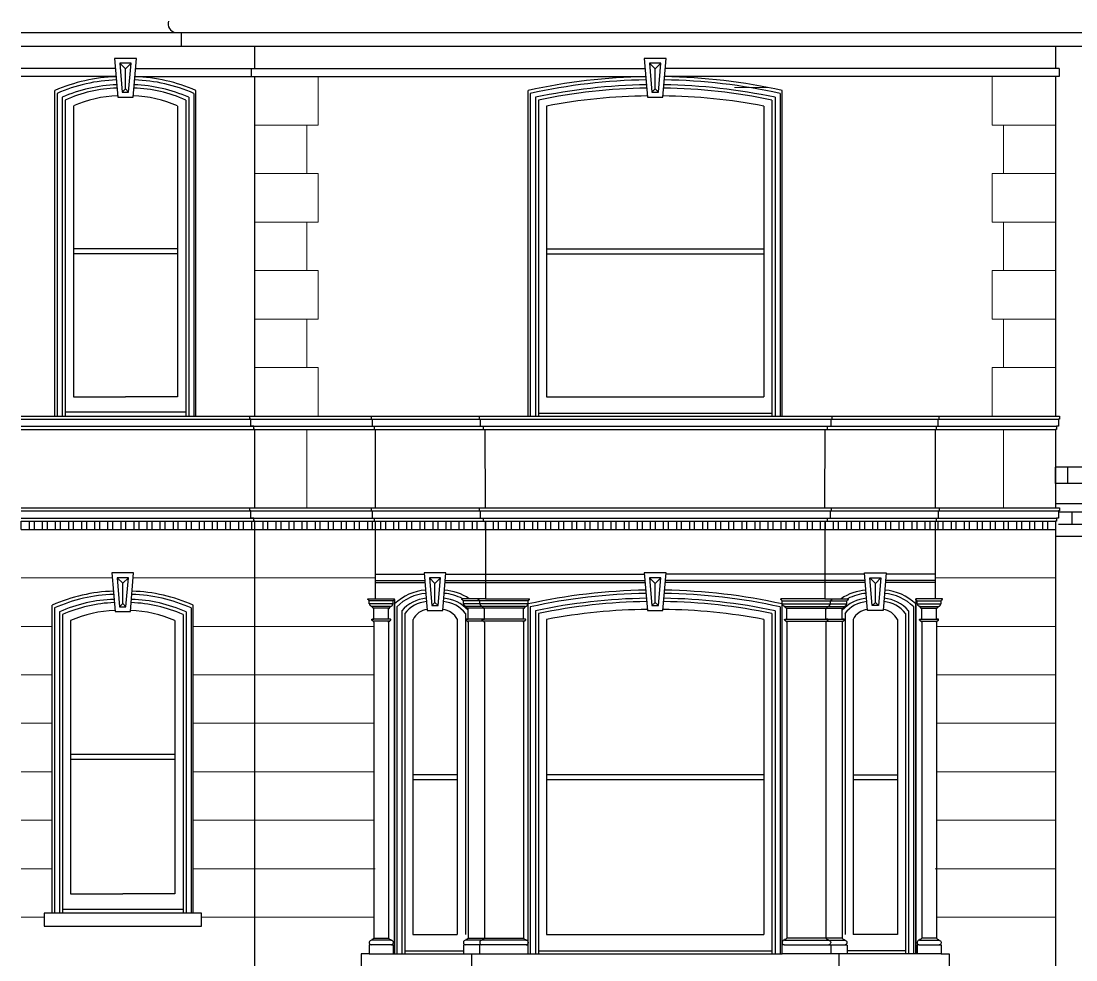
# Model space of a CAD drawing. Header units: millimetres. Extents: x -5841 to 140562, y 1006 to 102310.
# Drawn here: x 30892 to 37343, y 23223 to 28960 of the extents above; entities that cross this region are included whole.
import ezdxf

# ---------------------------------------------------------------- set-up
doc = ezdxf.new("R2010")
doc.units = ezdxf.units.MM
doc.header["$LTSCALE"] = 10
for name, color, linetype in [('CONCEPT HOUSE', 7, 'Continuous'), ('Edges', 7, 'Continuous'), ('PDF17_0', 7, 'Continuous')]:
    doc.layers.add(name, color=color, linetype=linetype)

msp = doc.modelspace()

# ---------------------------------------------------------------- linework, layer by layer
at = {"layer": 'CONCEPT HOUSE', "color": 140, "ltscale": 10}
for p, q in [((30892, 28890.2), (37696.8, 28890.2)), ((37660.9, 28804.4), (30892, 28804.4)), ((31468.8, 28670.8), (30892, 28670.8)), ((31496.2, 28702.7), (31530.3, 28668.7)), ((31564.4, 28702.7), (31530.3, 28668.7)), ((31530.3, 28545.5), (31530.3, 28668.7)), ((31591.8, 28670.8), (34708.4, 28670.8)), ((32298.8, 28670.8), (32298.8, 28620.8)), ((34735.8, 28702.7), (34769.9, 28668.7)), ((34804, 28702.7), (34769.9, 28668.7)), ((34769.9, 28545.5), (34769.9, 28668.7)), ((37241, 28670.8), (34831.5, 28670.8)), ((37241, 28670.8), (37241, 28620.8)), ((31472.9, 28620.8), (30892, 28620.8)), ((31587.7, 28620.8), (34712.5, 28620.8)), ((37241, 28620.8), (34827.3, 28620.8)), ((31099.3, 26546.4), (31099.3, 28536.1)), ((31111.8, 28518.5), (31111.8, 26546.4)), ((31510.8, 28525.9), (31530.3, 28545.5)), ((31549.8, 28525.9), (31530.3, 28545.5)), ((31948.8, 28518.5), (31948.8, 26546.4)), ((31961.3, 26546.4), (31961.3, 28536.1)), ((33993.4, 26546.4), (33993.4, 28536.1)), ((34005.9, 28518.5), (34005.9, 26546.4)), ((34750.4, 28525.9), (34769.9, 28545.5)), ((34789.5, 28525.9), (34769.9, 28545.5)), ((35534, 28518.5), (35534, 26546.4)), ((35546.4, 26546.4), (35546.4, 28536.1)), ((31143, 28494.4), (31143, 26546.4)), ((31161.7, 28477.9), (31161.7, 26546.4)), ((31898.9, 28477.9), (31898.9, 26546.4)), ((31917.6, 28494.4), (31917.6, 26546.4)), ((34037, 28494.4), (34037, 26546.4)), ((34055.7, 28477.9), (34055.7, 26546.4)), ((35484.1, 28477.9), (35484.1, 26546.4)), ((35502.8, 28494.4), (35502.8, 26546.4)), ((31211.6, 28441.4), (31211.6, 26664.9)), ((31849, 28441.4), (31849, 26664.9)), ((34105.6, 28441.4), (34105.6, 26664.9)), ((35434.2, 28441.4), (35434.2, 26664.9)), ((31849, 27568.2), (31211.6, 27568.2)), ((34105.6, 27568.2), (35434.2, 27568.2)), ((31849, 27538.2), (31211.6, 27538.2)), ((34105.6, 27538.2), (35434.2, 27538.2)), ((31211.6, 26664.9), (31530.3, 26664.9)), ((31849, 26664.9), (31530.3, 26664.9)), ((34105.6, 26664.9), (35434.2, 26664.9)), ((30892, 26546.4), (37218, 26546.4)), ((30892, 26527.7), (37236.7, 26527.7)), ((31898.9, 26569.3), (31161.7, 26569.3)), ((33032.8, 26546.4), (33032.8, 26527.7)), ((33039.1, 26527.7), (33039.1, 26484)), ((33694, 26546.4), (33694, 26527.7)), ((33700.2, 26527.7), (33700.2, 26484)), ((34055.7, 26565.1), (35484.1, 26565.1)), ((35845.8, 26484), (35845.8, 26527.7)), ((35852.1, 26527.7), (35852.1, 26546.4)), ((36497.9, 26527.7), (36497.9, 26484)), ((36504.2, 26546.4), (36504.2, 26527.7)), ((30892, 26484), (37224.3, 26484)), ((30892, 26465.3), (37218, 26465.3)), ((33051.6, 26484), (33051.6, 26465.3)), ((33718.6, 26484), (33718.6, 26465.3)), ((33731.4, 25985.1), (33731.1, 26465.3)), ((35808.4, 25985.1), (35808.7, 26465.3)), ((35821.2, 26484), (35821.2, 26465.3)), ((36488.3, 26484), (36488.3, 26465.3)), ((39720, 26234.6), (37218, 26234.6)), ((39478.6, 26134.6), (37218, 26134.6)), ((39176.8, 26009.6), (37218, 26009.6)), ((30892, 25985.1), (37218, 25985.1)), ((30892, 25966.4), (37236.7, 25966.4)), ((39056.1, 25959.6), (37236.7, 25959.6)), ((30892, 25922.7), (37224.3, 25922.7)), ((30892, 25904), (37218, 25904)), ((38875, 25884.6), (37236.7, 25884.6)), ((30892, 25854), (37218, 25854)), ((38694, 25809.6), (37218, 25809.6)), ((31479.8, 25558.2), (31513.8, 25524.2)), ((31547.9, 25558.2), (31513.8, 25524.2)), ((33057.8, 25579.2), (33357.3, 25579.2)), ((33389.2, 25557.7), (33423.2, 25523.6)), ((33457.3, 25557.7), (33423.2, 25523.6)), ((33489.1, 25579.2), (34704, 25579.2)), ((34735.8, 25557.7), (34769.9, 25523.6)), ((34804, 25557.7), (34769.9, 25523.6)), ((36050.7, 25579.2), (34835.8, 25579.2)), ((36082.5, 25557.7), (36116.6, 25523.6)), ((36150.7, 25557.7), (36116.6, 25523.6)), ((36482, 25579.2), (36182.5, 25579.2)), ((31513.8, 25400.9), (31513.8, 25524.2)), ((33057.8, 25541.8), (33360.5, 25541.8)), ((33057.8, 25529.3), (33361.5, 25529.3)), ((33423.2, 25407.4), (33423.2, 25523.6)), ((33484.9, 25529.3), (34708.2, 25529.3)), ((33486, 25541.8), (34707.2, 25541.8)), ((34769.9, 25407.4), (34769.9, 25523.6)), ((36054.9, 25529.3), (34831.6, 25529.3)), ((36053.9, 25541.8), (34832.7, 25541.8)), ((36116.6, 25407.4), (36116.6, 25523.6)), ((36482, 25529.3), (36178.3, 25529.3)), ((36482, 25541.8), (36179.3, 25541.8)), ((33012.7, 25429.9), (33176.5, 25429.9)), ((33167.6, 25417.9), (33020.3, 25417.9)), ((33176.5, 25425.3), (33176.5, 23259.4)), ((33992.9, 25417.9), (33595.9, 25417.9)), ((33731.4, 25429.9), (34001.8, 25429.9)), ((35808.4, 25429.9), (35538, 25429.9)), ((35546.9, 25417.9), (35943.9, 25417.9)), ((36527.1, 25429.9), (36363.3, 25429.9)), ((36363.3, 25425.3), (36363.3, 23259.4)), ((36372.2, 25417.9), (36519.6, 25417.9)), ((31082.8, 23508.9), (31082.8, 25391.6)), ((31095.3, 25374), (31095.3, 23508.9)), ((31494.3, 25381.4), (31513.8, 25400.9)), ((31533.4, 25381.4), (31513.8, 25400.9)), ((31932.3, 25374), (31932.3, 23508.9)), ((31944.8, 23508.9), (31944.8, 25391.6)), ((33165, 25398.8), (33021.6, 25398.8)), ((33149.5, 25382.4), (33039.7, 25382.4)), ((33144.2, 25371.6), (33045.1, 25371.6)), ((33176.5, 23259.4), (33176.5, 25398)), ((33189, 25380.4), (33189, 23259.4)), ((33220.2, 25356.3), (33220.2, 23259.4)), ((33403.7, 25387.9), (33423.2, 25407.4)), ((33442.8, 25387.9), (33423.2, 25407.4)), ((33990.2, 25398.8), (33597.2, 25398.8)), ((33974.8, 25382.4), (33615.3, 25382.4)), ((33969.4, 25371.6), (33620.7, 25371.6)), ((33993.4, 23259.4), (33993.4, 25398)), ((34005.9, 25380.4), (34005.9, 23259.4)), ((34037, 25356.3), (34037, 23259.4)), ((34750.4, 25387.9), (34769.9, 25407.4)), ((34789.5, 25387.9), (34769.9, 25407.4)), ((35502.8, 25356.3), (35502.8, 23259.4)), ((35534, 25380.4), (35534, 23259.4)), ((35546.4, 23259.4), (35546.4, 25398)), ((35549.6, 25398.8), (35942.6, 25398.8)), ((35565, 25382.4), (35924.5, 25382.4)), ((35570.4, 25371.6), (35919.1, 25371.6)), ((36097.1, 25387.9), (36116.6, 25407.4)), ((36136.1, 25387.9), (36116.6, 25407.4)), ((36319.6, 25356.3), (36319.6, 23259.4)), ((36350.8, 25380.4), (36350.8, 23259.4)), ((36363.3, 23259.4), (36363.3, 25398)), ((36374.9, 25398.8), (36518.2, 25398.8)), ((36390.3, 25382.4), (36500.1, 25382.4)), ((36395.6, 25371.6), (36494.8, 25371.6)), ((31126.5, 25349.9), (31126.5, 23508.9)), ((31145.2, 25333.4), (31145.2, 23508.9)), ((31195.1, 25296.9), (31195.1, 23627.4)), ((31832.5, 25296.9), (31832.5, 23627.4)), ((31882.4, 25333.4), (31882.4, 23508.9)), ((31901.2, 25349.9), (31901.2, 23508.9)), ((33139.5, 25306), (33040.8, 25306)), ((33146.2, 25292.6), (33043, 25292.6)), ((33238.9, 25339.8), (33238.9, 23259.4)), ((33288.8, 25303.4), (33288.8, 23377.9)), ((33559.9, 25303.4), (33559.9, 23377.9)), ((33608.9, 25339.8), (33608.9, 23377.9)), ((33964.7, 25306), (33616.4, 25306)), ((33971.5, 25292.6), (33618.7, 25292.6)), ((34055.7, 25339.8), (34055.7, 23259.4)), ((34105.6, 25303.4), (34105.6, 23377.9)), ((35434.2, 25303.4), (35434.2, 23377.9)), ((35484.1, 25339.8), (35484.1, 23259.4)), ((35568.4, 25292.6), (35921.1, 25292.6)), ((35575.1, 25306), (35923.4, 25306)), ((35930.9, 25339.8), (35930.9, 23377.9)), ((35979.9, 25303.4), (35979.9, 23377.9)), ((36251, 25303.4), (36251, 23377.9)), ((36300.9, 25339.8), (36300.9, 23259.4)), ((36393.6, 25292.6), (36496.8, 25292.6)), ((36400.3, 25306), (36499, 25306)), ((33049.7, 25285.9), (33049.7, 23356.4)), ((33139.5, 25285.9), (33139.5, 23356.5)), ((33625.4, 25285.9), (33625.4, 23356)), ((33725.2, 25285.9), (33725.2, 23356.4)), ((33964.7, 25285.9), (33964.7, 23356.5)), ((35575.1, 25285.9), (35575.1, 23356.5)), ((35814.6, 25285.9), (35814.6, 23356.4)), ((35914.4, 25285.9), (35914.4, 23356)), ((36400.3, 25285.9), (36400.3, 23356.5)), ((36490.1, 25285.9), (36490.1, 23356.4)), ((31832.5, 24477.1), (31195.1, 24477.1)), ((31832.5, 24447.1), (31195.1, 24447.1)), ((33288.8, 24355.6), (33559.9, 24355.6)), ((33288.8, 24325.6), (33559.9, 24325.6)), ((34105.6, 24355.6), (35434.2, 24355.6)), ((34105.6, 24325.6), (35434.2, 24325.6)), ((35979.9, 24354.6), (36251, 24354.6)), ((35979.9, 24324.6), (36251, 24324.6)), ((31195.1, 23627.4), (31513.8, 23627.4)), ((31832.5, 23627.4), (31513.8, 23627.4)), ((31082.8, 23508.9), (31032.8, 23508.9)), ((31032.8, 23508.9), (31032.8, 23428.9)), ((31994.8, 23508.9), (31082.8, 23508.9)), ((31882.4, 23531.8), (31145.2, 23531.8)), ((31994.8, 23428.9), (31994.8, 23508.9)), ((31032.8, 23428.9), (31944.8, 23428.9)), ((31944.8, 23428.9), (31994.8, 23428.9)), ((33049.7, 23356.4), (33139.5, 23356.5)), ((33288.8, 23377.9), (33559.9, 23377.9)), ((33625.4, 23356.4), (33964.7, 23356.5)), ((34105.6, 23377.9), (35434.2, 23377.9)), ((35914.4, 23356.4), (35575.1, 23356.5)), ((36251, 23377.9), (35979.9, 23377.9)), ((36490.1, 23356.4), (36400.3, 23356.5)), ((33156.6, 23314.7), (33032.6, 23314.6)), ((33153.1, 23343.4), (33036.1, 23343.3)), ((33168.1, 23314.4), (33168.1, 23259.4)), ((33981.8, 23314.7), (33606.7, 23314.6)), ((33978.4, 23343.4), (33611.8, 23343.3)), ((35558, 23314.7), (35933.1, 23314.6)), ((35561.4, 23343.4), (35928.1, 23343.3)), ((36371.7, 23314.4), (36371.7, 23259.4)), ((36383.3, 23314.7), (36507.3, 23314.6)), ((36386.7, 23343.4), (36503.7, 23343.3)), ((33021.1, 23259.4), (32971.1, 23259.4)), ((32971.1, 23259.4), (32971.1, 23178.3)), ((33238.9, 23278.1), (33596.8, 23278.1)), ((33646.5, 23259.5), (33646.5, 23178.4)), ((34055.7, 23278.1), (35484.1, 23278.1)), ((35893.3, 23259.5), (35893.3, 23178.4)), ((36300.9, 23278.1), (35943.1, 23278.1)), ((36518.7, 23259.4), (36568.7, 23259.4)), ((36568.7, 23259.4), (36568.7, 23178.3))]:
    msp.add_line(p, q, dxfattribs=at)
at = {"layer": 'CONCEPT HOUSE', "color": 140, "ltscale": 10, "transparency": 33554559}
for p, q in [((37218, 26134.6), (37218, 26234.6)), ((37293, 26134.6), (37293, 26234.6)), ((37318, 25959.6), (37318, 25884.6)), ((30893.2, 25854), (30893.2, 25904)), ((30943.2, 25854), (30943.2, 25904)), ((30973.2, 25854), (30973.2, 25904)), ((31023.2, 25854), (31023.2, 25904)), ((31053.2, 25854), (31053.2, 25904)), ((31103.2, 25854), (31103.2, 25904)), ((31133.2, 25854), (31133.2, 25904)), ((31183.2, 25854), (31183.2, 25904)), ((31213.2, 25854), (31213.2, 25904)), ((31263.2, 25854), (31263.2, 25904)), ((31293.2, 25854), (31293.2, 25904)), ((31343.2, 25854), (31343.2, 25904)), ((31373.2, 25854), (31373.2, 25904)), ((31423.2, 25854), (31423.2, 25904)), ((31453.2, 25854), (31453.2, 25904)), ((31503.2, 25854), (31503.2, 25904)), ((31533.2, 25854), (31533.2, 25904)), ((31583.2, 25854), (31583.2, 25904)), ((31613.2, 25854), (31613.2, 25904)), ((31663.2, 25854), (31663.2, 25904)), ((31693.2, 25854), (31693.2, 25904)), ((31743.2, 25854), (31743.2, 25904)), ((31773.2, 25854), (31773.2, 25904)), ((31823.2, 25854), (31823.2, 25904)), ((31853.2, 25854), (31853.2, 25904)), ((31903.2, 25854), (31903.2, 25904)), ((31933.2, 25854), (31933.2, 25904)), ((31983.2, 25854), (31983.2, 25904)), ((32013.2, 25854), (32013.2, 25904)), ((32063.2, 25854), (32063.2, 25904)), ((32093.2, 25854), (32093.2, 25904)), ((32143.2, 25854), (32143.2, 25904)), ((32173.2, 25854), (32173.2, 25904)), ((32223.2, 25854), (32223.2, 25904)), ((32253.2, 25854), (32253.2, 25904)), ((32303.2, 25854), (32303.2, 25904)), ((32371.8, 25854), (32371.8, 25904)), ((32401.8, 25854), (32401.8, 25904)), ((32451.8, 25854), (32451.8, 25904)), ((32481.8, 25854), (32481.8, 25904)), ((32531.8, 25854), (32531.8, 25904)), ((32561.8, 25854), (32561.8, 25904)), ((32611.8, 25854), (32611.8, 25904)), ((32641.8, 25854), (32641.8, 25904)), ((32691.8, 25854), (32691.8, 25904)), ((32721.8, 25854), (32721.8, 25904)), ((32771.8, 25854), (32771.8, 25904)), ((32801.8, 25854), (32801.8, 25904)), ((32851.8, 25854), (32851.8, 25904)), ((32881.8, 25854), (32881.8, 25904)), ((32931.8, 25854), (32931.8, 25904)), ((32961.8, 25854), (32961.8, 25904)), ((33011.8, 25854), (33011.8, 25904)), ((33041.8, 25854), (33041.8, 25904)), ((33091.8, 25854), (33091.8, 25904)), ((33121.8, 25854), (33121.8, 25904)), ((33171.8, 25854), (33171.8, 25904)), ((33201.8, 25854), (33201.8, 25904)), ((33251.8, 25854), (33251.8, 25904)), ((33281.8, 25854), (33281.8, 25904)), ((33331.8, 25854), (33331.8, 25904)), ((33361.8, 25854), (33361.8, 25904)), ((33411.8, 25854), (33411.8, 25904)), ((33441.8, 25854), (33441.8, 25904)), ((33491.8, 25854), (33491.8, 25904)), ((33521.8, 25854), (33521.8, 25904)), ((33571.8, 25854), (33571.8, 25904)), ((33601.8, 25854), (33601.8, 25904)), ((33651.8, 25854), (33651.8, 25904)), ((33681.8, 25854), (33681.8, 25904)), ((33731.8, 25854), (33731.8, 25904)), ((33781.4, 25854), (33781.4, 25904)), ((33811.4, 25854), (33811.4, 25904)), ((33861.4, 25854), (33861.4, 25904)), ((33891.4, 25854), (33891.4, 25904)), ((33941.4, 25854), (33941.4, 25904)), ((33971.4, 25854), (33971.4, 25904)), ((34021.4, 25854), (34021.4, 25904)), ((34051.4, 25854), (34051.4, 25904)), ((34101.4, 25854), (34101.4, 25904)), ((34131.4, 25854), (34131.4, 25904)), ((34181.4, 25854), (34181.4, 25904)), ((34211.4, 25854), (34211.4, 25904)), ((34261.4, 25854), (34261.4, 25904)), ((34291.4, 25854), (34291.4, 25904)), ((34341.4, 25854), (34341.4, 25904)), ((34371.4, 25854), (34371.4, 25904)), ((34421.4, 25854), (34421.4, 25904)), ((34451.4, 25854), (34451.4, 25904)), ((34501.4, 25854), (34501.4, 25904)), ((34531.4, 25854), (34531.4, 25904)), ((34581.4, 25854), (34581.4, 25904)), ((34611.4, 25854), (34611.4, 25904)), ((34661.4, 25854), (34661.4, 25904)), ((34691.4, 25854), (34691.4, 25904)), ((34741.4, 25854), (34741.4, 25904)), ((34771.4, 25854), (34771.4, 25904)), ((34821.4, 25854), (34821.4, 25904)), ((34851.4, 25854), (34851.4, 25904)), ((34901.4, 25854), (34901.4, 25904)), ((34931.4, 25854), (34931.4, 25904)), ((34981.4, 25854), (34981.4, 25904)), ((35011.4, 25854), (35011.4, 25904)), ((35061.4, 25854), (35061.4, 25904)), ((35091.4, 25854), (35091.4, 25904)), ((35141.4, 25854), (35141.4, 25904)), ((35171.4, 25854), (35171.4, 25904)), ((35221.4, 25854), (35221.4, 25904)), ((35251.4, 25854), (35251.4, 25904)), ((35301.4, 25854), (35301.4, 25904)), ((35331.4, 25854), (35331.4, 25904)), ((35381.4, 25854), (35381.4, 25904)), ((35411.4, 25854), (35411.4, 25904)), ((35461.4, 25854), (35461.4, 25904)), ((35491.4, 25854), (35491.4, 25904)), ((35541.4, 25854), (35541.4, 25904)), ((35571.4, 25854), (35571.4, 25904)), ((35621.4, 25854), (35621.4, 25904)), ((35651.4, 25854), (35651.4, 25904)), ((35701.4, 25854), (35701.4, 25904)), ((35731.4, 25854), (35731.4, 25904)), ((35781.4, 25854), (35781.4, 25904)), ((35811.4, 25854), (35811.4, 25904)), ((35861.4, 25854), (35861.4, 25904)), ((35891.4, 25854), (35891.4, 25904)), ((35941.4, 25854), (35941.4, 25904)), ((35971.4, 25854), (35971.4, 25904)), ((36021.4, 25854), (36021.4, 25904)), ((36051.4, 25854), (36051.4, 25904)), ((36101.4, 25854), (36101.4, 25904)), ((36131.4, 25854), (36131.4, 25904)), ((36181.4, 25854), (36181.4, 25904)), ((36211.4, 25854), (36211.4, 25904)), ((36261.4, 25854), (36261.4, 25904)), ((36291.4, 25854), (36291.4, 25904)), ((36341.4, 25854), (36341.4, 25904)), ((36371.4, 25854), (36371.4, 25904)), ((36421.4, 25854), (36421.4, 25904)), ((36451.4, 25854), (36451.4, 25904)), ((36501.4, 25854), (36501.4, 25904)), ((36531.4, 25854), (36531.4, 25904)), ((36581.4, 25854), (36581.4, 25904)), ((36611.4, 25854), (36611.4, 25904)), ((36661.4, 25854), (36661.4, 25904)), ((36691.4, 25854), (36691.4, 25904)), ((36741.4, 25854), (36741.4, 25904)), ((36771.4, 25854), (36771.4, 25904)), ((36821.4, 25854), (36821.4, 25904)), ((36851.4, 25854), (36851.4, 25904)), ((36901.4, 25854), (36901.4, 25904)), ((36931.4, 25854), (36931.4, 25904)), ((36981.4, 25854), (36981.4, 25904)), ((37011.4, 25854), (37011.4, 25904)), ((37061.4, 25854), (37061.4, 25904)), ((37091.4, 25854), (37091.4, 25904)), ((37141.4, 25854), (37141.4, 25904)), ((37171.4, 25854), (37171.4, 25904))]:
    msp.add_line(p, q, dxfattribs=at)
at = {"layer": 'CONCEPT HOUSE', "color": 140, "ltscale": 10}
for points in [[(31872.7, 28804.4), (31872.7, 28890.2)], [(32321.8, 28670.8), (32321.8, 28804.4)], [(37218, 28804.4), (37218, 28670.8)], [(32321.8, 22579.5), (32321.8, 25904), (32315.6, 25904), (32315.6, 25922.7), (32296.9, 25922.7), (32296.9, 25966.4), (32290.6, 25966.4), (32290.6, 25985.1), (32321.8, 25985.1), (32321.8, 26465.3), (32315.6, 26465.3), (32315.6, 26484), (32296.9, 26484), (32296.9, 26527.7), (32290.6, 26527.7), (32290.6, 26546.4), (32321.8, 26546.4), (32321.8, 28620.8)], [(37218, 28620.8), (37218, 26546.4), (37243, 26546.4), (37243, 26527.7), (37236.7, 26527.7), (37236.7, 26484), (37224.3, 26484), (37224.3, 26465.3), (37218, 26465.3), (37218, 25985.1), (37243, 25985.1), (37243, 25966.4), (37236.7, 25966.4), (37236.7, 25922.7), (37224.3, 25922.7), (37224.3, 25904), (37218, 25904), (37218, 22579.5)], [(33057.8, 26465.3), (33057.8, 25985.1)], [(36482, 26465.3), (36482, 25985.1)], [(33032.8, 25985.1), (33032.8, 25966.4)], [(33039.1, 25966.4), (33039.1, 25922.7)], [(33694, 25985.1), (33694, 25966.4)], [(33700.2, 25966.4), (33700.2, 25922.7)], [(35839.6, 25966.4), (35839.6, 25922.7)], [(35845.8, 25985.1), (35845.8, 25966.4)], [(36500.7, 25966.4), (36500.7, 25922.7)], [(36507, 25985.1), (36507, 25966.4)], [(33051.6, 25922.7), (33051.6, 25904)], [(33057.8, 25904), (33057.8, 25429.9)], [(33731.4, 25904), (33731.4, 25429.9), (33588.3, 25429.9)], [(33718.9, 25922.7), (33718.9, 25904)], [(35808.4, 25904), (35808.4, 25429.9), (35951.5, 25429.9)], [(35820.9, 25922.7), (35820.9, 25901.1)], [(36482, 25904), (36482, 25429.9)], [(36488.3, 25922.7), (36488.3, 25904)], [(33021.1, 23259.4), (33993.4, 23259.4)], [(33993.4, 23259.4), (35546.4, 23259.4)], [(36518.7, 23259.4), (35546.4, 23259.4)]]:
    msp.add_lwpolyline(points, dxfattribs=at)
for points in [[(31530.3, 28732.7), (31463.7, 28732.7), (31483.1, 28495.9), (31530.3, 28495.9), (31577.5, 28495.9), (31596.9, 28732.7)], [(34769.9, 28732.7), (34703.3, 28732.7), (34722.7, 28495.9), (34769.9, 28495.9), (34817.1, 28495.9), (34836.5, 28732.7)], [(31530.3, 28702.7), (31496.2, 28702.7), (31510.8, 28525.9), (31530.3, 28525.9), (31549.8, 28525.9), (31564.4, 28702.7)], [(34769.9, 28702.7), (34735.8, 28702.7), (34750.4, 28525.9), (34769.9, 28525.9), (34789.5, 28525.9), (34804, 28702.7)], [(31513.8, 25588.2), (31447.2, 25588.2), (31466.6, 25351.4), (31513.8, 25351.4), (31561, 25351.4), (31580.4, 25588.2)], [(31513.8, 25558.2), (31479.8, 25558.2), (31494.3, 25381.4), (31513.8, 25381.4), (31533.4, 25381.4), (31547.9, 25558.2)], [(33423.2, 25587.7), (33356.6, 25587.7), (33376, 25357.9), (33423.2, 25357.9), (33470.4, 25357.9), (33489.9, 25587.7)], [(33423.2, 25557.7), (33389.2, 25557.7), (33403.7, 25387.9), (33423.2, 25387.9), (33442.8, 25387.9), (33457.3, 25557.7)], [(34769.9, 25587.7), (34703.3, 25587.7), (34722.7, 25357.9), (34769.9, 25357.9), (34817.1, 25357.9), (34836.5, 25587.7)], [(34769.9, 25557.7), (34735.8, 25557.7), (34750.4, 25387.9), (34769.9, 25387.9), (34789.5, 25387.9), (34804, 25557.7)], [(36116.6, 25587.7), (36183.2, 25587.7), (36163.8, 25357.9), (36116.6, 25357.9), (36069.4, 25357.9), (36050, 25587.7)], [(36116.6, 25557.7), (36150.7, 25557.7), (36136.1, 25387.9), (36116.6, 25387.9), (36097.1, 25387.9), (36082.5, 25557.7)]]:
    msp.add_lwpolyline(points, close=True, dxfattribs=at)
for points in [[(33049.7, 23356.4, -0.292879), (33036.1, 23347.7), (33036.1, 23343.3), (33035.6, 23343.3, 0.902581), (33032.7, 23314.6), (33021.1, 23314.3), (33021.1, 23259.3)], [(33139.5, 23356.5, 0.292879), (33153.1, 23347.8), (33153.1, 23343.4), (33153.6, 23343.4, -0.902581), (33156.6, 23314.7), (33168.1, 23314.4)], [(33625.4, 23356, -0.292879), (33611.8, 23347.2), (33611.8, 23342.8), (33611.3, 23342.8, 0.902581), (33608.3, 23314.2), (33596.8, 23313.8), (33596.8, 23258.8)], [(33725.2, 23356.4, -0.292879), (33711.5, 23347.7), (33711.5, 23343.3), (33711, 23343.3, 0.902581), (33708.1, 23314.6), (33696.5, 23314.3), (33696.5, 23259.3)], [(33964.7, 23356.5, 0.292879), (33978.4, 23347.8), (33978.4, 23343.4), (33978.9, 23343.4, -0.902581), (33981.8, 23314.7), (33993.4, 23314.4)], [(35575.1, 23356.5, -0.292879), (35561.4, 23347.8), (35561.4, 23343.4), (35560.9, 23343.4, 0.902581), (35558, 23314.7), (35546.4, 23314.4)], [(35814.6, 23356.4, 0.292879), (35828.3, 23347.7), (35828.3, 23343.3), (35828.8, 23343.3, -0.902581), (35831.7, 23314.6), (35843.3, 23314.3), (35843.3, 23259.3)], [(35914.4, 23356, 0.292879), (35928.1, 23347.2), (35928.1, 23342.8), (35928.6, 23342.8, -0.902581), (35931.5, 23314.2), (35943.1, 23313.8), (35943.1, 23258.8)], [(36400.3, 23356.5, -0.292879), (36386.7, 23347.8), (36386.7, 23343.4), (36386.2, 23343.4, 0.902581), (36383.3, 23314.7), (36371.7, 23314.4)], [(36490.1, 23356.4, 0.292879), (36503.7, 23347.7), (36503.7, 23343.3), (36504.2, 23343.3, -0.902581), (36507.2, 23314.6), (36518.7, 23314.3), (36518.7, 23259.3)]]:
    msp.add_lwpolyline(points, format="xyb", dxfattribs=at)
for centre, radius, start, end in [((31845.1, 28943), 53.5, 161.25895, 261.0742), ((31505.2, 27611.5), 1009.7, 91.83581, 113.70357), ((31505.6, 27624.7), 976.6, 91.82148, 113.78016), ((31555.1, 27624.7), 976.6, 66.21984, 88.17852), ((31555.4, 27611.5), 1009.7, 66.29643, 88.16419), ((34769.9, 25036.8), 3584.5, 90.91807, 102.51175), ((34769.9, 25036.8), 3564.5, 90.89686, 102.37773), ((34769.9, 25036.8), 3564.5, 77.62227, 89.10314), ((34769.9, 25036.8), 3584.5, 77.48825, 89.08193), ((31505.6, 27677.7), 893.6, 91.83285, 113.93962), ((31505.6, 27708.4), 842.9, 91.83819, 114.08479), ((31555, 27708.4), 842.9, 65.91521, 88.16181), ((31555.1, 27677.7), 893.6, 66.06038, 88.16715), ((34769.9, 25036.8), 3534.5, 90.86458, 101.9672), ((34769.9, 25036.8), 3514.5, 90.84275, 101.72458), ((34769.9, 25036.8), 3514.5, 78.27542, 89.15725), ((34769.9, 25036.8), 3534.5, 78.0328, 89.13542), ((31505.5, 27776.9), 726.7, 91.8155, 113.86286), ((31555.1, 27776.9), 726.7, 66.13714, 88.1845), ((34769.9, 24918.1), 3585.3, 90.76353, 100.67703), ((34769.9, 24918.1), 3585.3, 79.32297, 89.23647), ((33387.1, 25181.1), 302.3, 94.04702, 134.15552), ((33459.2, 25175.2), 308.2, 55.73294, 86.01185), ((34769.9, 21898.7), 3584.5, 90.91807, 102.51175), ((34769.9, 21898.7), 3584.5, 77.48825, 89.08193), ((36080.6, 25175.2), 308.2, 93.98815, 124.26706), ((36152.7, 25181.1), 302.3, 45.84448, 85.95298), ((31488.7, 24467), 1009.7, 91.83581, 113.70357), ((31489.1, 24480.2), 976.6, 91.82148, 113.78016), ((31489.1, 24533.2), 893.6, 91.83285, 113.93962), ((31538.6, 24533.2), 893.6, 66.06038, 88.16715), ((31538.6, 24480.2), 976.6, 66.21984, 88.17852), ((31538.9, 24467), 1009.7, 66.29643, 88.16419), ((33387.7, 25184.4), 279.1, 94.17445, 135.41106), ((33388.1, 25212.2), 221.3, 94.72475, 139.3591), ((33458.3, 25207), 226.5, 42.43947, 85.36361), ((33458.6, 25178.7), 284.8, 61.92525, 85.89041), ((34769.9, 21898.7), 3564.5, 90.89686, 102.37773), ((34769.9, 21898.7), 3534.5, 90.86458, 101.9672), ((34769.9, 21898.7), 3534.5, 78.0328, 89.13542), ((34769.9, 21898.7), 3564.5, 77.62227, 89.10314), ((36081.6, 25207), 226.5, 94.63639, 137.56053), ((36081.2, 25178.7), 284.8, 94.10959, 118.07475), ((36151.7, 25212.2), 221.3, 40.6409, 85.27525), ((36152.1, 25184.4), 279.1, 44.58894, 85.82555), ((31489.2, 24563.8), 842.9, 91.83819, 114.08479), ((31489.1, 24632.3), 726.7, 91.8155, 113.86286), ((31538.6, 24632.3), 726.7, 66.13714, 88.1845), ((31538.5, 24563.8), 842.9, 65.91521, 88.16181), ((33388.6, 25224.8), 188.8, 95.17711, 142.44508), ((33389.5, 25253.7), 112.2, 97.18619, 153.77081), ((33457, 25250), 116, 27.39079, 83.04455), ((33457.8, 25220), 193.6, 38.26112, 84.93278), ((34769.9, 21898.7), 3514.5, 90.84275, 101.72458), ((34769.9, 21780.1), 3585.3, 90.76353, 100.67703), ((34769.9, 21780.1), 3585.3, 79.32297, 89.23647), ((34769.9, 21898.7), 3514.5, 78.27542, 89.15725), ((36082, 25220), 193.6, 95.06722, 141.73888), ((36082.9, 25250), 116, 96.95545, 152.60921), ((36150.3, 25253.7), 112.2, 26.22919, 82.81381), ((36151.3, 25224.8), 188.8, 37.55492, 84.82289)]:
    msp.add_arc(centre, radius, start, end, dxfattribs=at)
at = {"layer": 'Edges', "color": 140}
for points in [[(33024.4, 25396.7), (33024.3, 25398.8), (33021.6, 25398.8), (33021.6, 25417.9), (33020.3, 25417.9), (33020, 25419), (33019.3, 25419.9), (33018.3, 25420.8), (33016, 25422.4), (33015, 25423.2), (33014.3, 25424.1), (33014, 25425.3), (33012.7, 25425.3), (33012.7, 25429.9)], [(33164.8, 25396.7), (33165, 25398.8), (33167.6, 25398.8), (33167.6, 25417.9), (33169, 25417.9), (33169.2, 25419), (33170, 25419.9), (33170.9, 25420.8), (33173.2, 25422.4), (33174.2, 25423.2), (33174.9, 25424.1), (33175.2, 25425.3), (33176.5, 25425.3), (33176.5, 25429.9)], [(33600, 25396.7), (33599.9, 25398.8), (33597.2, 25398.8), (33597.2, 25417.9), (33595.9, 25417.9), (33595.6, 25419), (33594.9, 25419.9), (33593.9, 25420.8), (33591.6, 25422.4), (33590.6, 25423.2), (33589.9, 25424.1), (33589.7, 25425.3), (33588.3, 25425.3), (33588.3, 25429.9)], [(33699.8, 25396.7), (33699.7, 25398.8), (33697, 25398.8), (33697, 25417.9), (33695.7, 25417.9), (33695.4, 25419), (33694.7, 25419.9), (33693.7, 25420.8), (33691.4, 25422.4), (33690.4, 25423.2), (33689.7, 25424.1), (33689.5, 25425.3), (33688.1, 25425.3), (33688.1, 25429.9)], [(33990.1, 25396.7), (33990.2, 25398.8), (33992.9, 25398.8), (33992.9, 25417.9), (33994.2, 25417.9), (33994.5, 25419), (33995.2, 25419.9), (33996.2, 25420.8), (33998.5, 25422.4), (33999.5, 25423.2), (34000.2, 25424.1), (34000.5, 25425.3), (34001.8, 25425.3), (34001.8, 25429.9)], [(35549.7, 25396.7), (35549.6, 25398.8), (35546.9, 25398.8), (35546.9, 25417.9), (35545.6, 25417.9), (35545.3, 25419), (35544.6, 25419.9), (35543.6, 25420.8), (35541.3, 25422.4), (35540.3, 25423.2), (35539.6, 25424.1), (35539.4, 25425.3), (35538, 25425.3), (35538, 25429.9)], [(35840, 25396.7), (35840.1, 25398.8), (35842.8, 25398.8), (35842.8, 25417.9), (35844.1, 25417.9), (35844.4, 25419), (35845.1, 25419.9), (35846.1, 25420.8), (35848.4, 25422.4), (35849.4, 25423.2), (35850.1, 25424.1), (35850.4, 25425.3), (35851.7, 25425.3), (35851.7, 25429.9)], [(35939.8, 25396.7), (35939.9, 25398.8), (35942.6, 25398.8), (35942.6, 25417.9), (35943.9, 25417.9), (35944.2, 25419), (35944.9, 25419.9), (35945.9, 25420.8), (35948.2, 25422.4), (35949.2, 25423.2), (35949.9, 25424.1), (35950.2, 25425.3), (35951.5, 25425.3), (35951.5, 25429.9)], [(36375, 25396.7), (36374.9, 25398.8), (36372.2, 25398.8), (36372.2, 25417.9), (36370.8, 25417.9), (36370.6, 25419), (36369.9, 25419.9), (36368.9, 25420.8), (36366.6, 25422.4), (36365.6, 25423.2), (36364.9, 25424.1), (36364.6, 25425.3), (36363.3, 25425.3), (36363.3, 25429.9)], [(36515.4, 25396.7), (36515.6, 25398.8), (36518.2, 25398.8), (36518.2, 25417.9), (36519.6, 25417.9), (36519.8, 25419), (36520.5, 25419.9), (36521.5, 25420.8), (36523.8, 25422.4), (36524.8, 25423.2), (36525.5, 25424.1), (36525.8, 25425.3), (36527.1, 25425.3), (36527.1, 25429.9)], [(33049.7, 25285.9), (33049.7, 25286.7), (33049.5, 25287.6), (33049.2, 25288.4), (33048.8, 25289.2), (33048.4, 25290), (33047.8, 25290.6), (33047.1, 25291.2), (33046.4, 25291.7), (33045.6, 25292.1), (33044.8, 25292.3), (33043.9, 25292.5), (33043, 25292.6), (33043, 25297), (33040.8, 25297), (33039.7, 25297.2), (33038.6, 25297.6), (33037.6, 25298.4), (33036.9, 25299.3), (33036.5, 25300.4), (33036.3, 25301.5), (33036.5, 25302.7), (33036.9, 25303.7), (33037.6, 25304.7), (33038.6, 25305.4), (33039.7, 25305.8), (33040.8, 25306), (33049.7, 25306), (33049.7, 25366.9), (33049.7, 25367.6), (33049.6, 25368.2), (33049.4, 25368.7), (33049.1, 25369.3), (33048.8, 25369.8), (33048.4, 25370.3), (33047.9, 25370.7), (33047.4, 25371), (33046.8, 25371.3), (33046.3, 25371.5), (33045.7, 25371.6), (33045.1, 25371.6), (33045.1, 25375.2), (33042.4, 25375.2), (33042.4, 25378.8), (33039.7, 25378.8), (33039.7, 25382.4), (33037.6, 25382.6), (33035.6, 25383.1), (33033.7, 25383.9), (33031.9, 25384.9), (33030.2, 25386.1), (33028.7, 25387.5), (33027.4, 25389.1), (33026.3, 25390.9), (33025.4, 25392.7), (33024.8, 25394.7), (33024.4, 25396.7)], [(33139.5, 25285.9), (33139.5, 25286.7), (33139.7, 25287.6), (33140, 25288.4), (33140.4, 25289.2), (33140.9, 25290), (33141.5, 25290.6), (33142.1, 25291.2), (33142.8, 25291.7), (33143.6, 25292.1), (33144.5, 25292.3), (33145.3, 25292.5), (33146.2, 25292.6), (33146.2, 25297), (33148.4, 25297), (33149.6, 25297.2), (33150.7, 25297.6), (33151.6, 25298.4), (33152.3, 25299.3), (33152.7, 25300.4), (33152.9, 25301.5), (33152.7, 25302.7), (33152.3, 25303.7), (33151.6, 25304.7), (33150.7, 25305.4), (33149.6, 25305.8), (33148.4, 25306), (33139.5, 25306), (33139.5, 25366.9), (33139.5, 25367.6), (33139.6, 25368.2), (33139.8, 25368.7), (33140.1, 25369.3), (33140.5, 25369.8), (33140.9, 25370.3), (33141.3, 25370.7), (33141.8, 25371), (33142.4, 25371.3), (33143, 25371.5), (33143.6, 25371.6), (33144.2, 25371.6), (33144.2, 25375.2), (33146.9, 25375.2), (33146.9, 25378.8), (33149.5, 25378.8), (33149.5, 25382.4), (33151.6, 25382.6), (33153.6, 25383.1), (33155.5, 25383.9), (33157.3, 25384.9), (33159, 25386.1), (33160.5, 25387.5), (33161.8, 25389.1), (33162.9, 25390.9), (33163.8, 25392.7), (33164.4, 25394.7), (33164.8, 25396.7)], [(33625.4, 25285.9), (33625.3, 25286.7), (33625.2, 25287.6), (33624.9, 25288.4), (33624.5, 25289.2), (33624, 25290), (33623.4, 25290.6), (33622.8, 25291.2), (33622, 25291.7), (33621.2, 25292.1), (33620.4, 25292.3), (33619.6, 25292.5), (33618.7, 25292.6), (33618.7, 25297), (33616.4, 25297), (33615.3, 25297.2), (33614.2, 25297.6), (33613.3, 25298.4), (33612.6, 25299.3), (33612.1, 25300.4), (33612, 25301.5), (33612.1, 25302.7), (33612.6, 25303.7), (33613.3, 25304.7), (33614.2, 25305.4), (33615.3, 25305.8), (33616.4, 25306), (33625.4, 25306), (33625.4, 25366.9), (33625.3, 25367.6), (33625.2, 25368.2), (33625, 25368.7), (33624.8, 25369.3), (33624.4, 25369.8), (33624, 25370.3), (33623.5, 25370.7), (33623, 25371), (33622.5, 25371.3), (33621.9, 25371.5), (33621.3, 25371.6), (33620.7, 25371.6), (33620.7, 25375.2), (33618, 25375.2), (33618, 25378.8), (33615.3, 25378.8), (33615.3, 25382.4), (33613.3, 25382.6), (33611.3, 25383.1), (33609.4, 25383.9), (33607.5, 25384.9), (33605.9, 25386.1), (33604.4, 25387.5), (33603, 25389.1), (33601.9, 25390.9), (33601.1, 25392.7), (33600.4, 25394.7), (33600, 25396.7)], [(33725.2, 25285.9), (33725.1, 25286.7), (33724.9, 25287.6), (33724.7, 25288.4), (33724.3, 25289.2), (33723.8, 25290), (33723.2, 25290.6), (33722.6, 25291.2), (33721.8, 25291.7), (33721, 25292.1), (33720.2, 25292.3), (33719.3, 25292.5), (33718.5, 25292.6), (33718.5, 25297), (33716.2, 25297), (33715.1, 25297.2), (33714, 25297.6), (33713.1, 25298.4), (33712.4, 25299.3), (33711.9, 25300.4), (33711.8, 25301.5), (33711.9, 25302.7), (33712.4, 25303.7), (33713.1, 25304.7), (33714, 25305.4), (33715.1, 25305.8), (33716.2, 25306), (33725.2, 25306), (33725.2, 25366.9), (33725.1, 25367.6), (33725, 25368.2), (33724.8, 25368.7), (33724.5, 25369.3), (33724.2, 25369.8), (33723.8, 25370.3), (33723.3, 25370.7), (33722.8, 25371), (33722.3, 25371.3), (33721.7, 25371.5), (33721.1, 25371.6), (33720.5, 25371.6), (33720.5, 25375.2), (33717.8, 25375.2), (33717.8, 25378.8), (33715.1, 25378.8), (33715.1, 25382.4), (33713.1, 25382.6), (33711.1, 25383.1), (33709.1, 25383.9), (33707.3, 25384.9), (33705.7, 25386.1), (33704.2, 25387.5), (33702.8, 25389.1), (33701.7, 25390.9), (33700.9, 25392.7), (33700.2, 25394.7), (33699.8, 25396.7)], [(33964.7, 25285.9), (33964.8, 25286.7), (33965, 25287.6), (33965.3, 25288.4), (33965.6, 25289.2), (33966.1, 25290), (33966.7, 25290.6), (33967.4, 25291.2), (33968.1, 25291.7), (33968.9, 25292.1), (33969.7, 25292.3), (33970.6, 25292.5), (33971.5, 25292.6), (33971.5, 25297), (33973.7, 25297), (33974.8, 25297.2), (33975.9, 25297.6), (33976.8, 25298.4), (33977.6, 25299.3), (33978, 25300.4), (33978.2, 25301.5), (33978, 25302.7), (33977.6, 25303.7), (33976.8, 25304.7), (33975.9, 25305.4), (33974.8, 25305.8), (33973.7, 25306), (33964.7, 25306), (33964.7, 25366.9), (33964.8, 25367.6), (33964.9, 25368.2), (33965.1, 25368.7), (33965.4, 25369.3), (33965.7, 25369.8), (33966.1, 25370.3), (33966.6, 25370.7), (33967.1, 25371), (33967.6, 25371.3), (33968.2, 25371.5), (33968.8, 25371.6), (33969.4, 25371.6), (33969.4, 25375.2), (33972.1, 25375.2), (33972.1, 25378.8), (33974.8, 25378.8), (33974.8, 25382.4), (33976.9, 25382.6), (33978.9, 25383.1), (33980.8, 25383.9), (33982.6, 25384.9), (33984.3, 25386.1), (33985.8, 25387.5), (33987.1, 25389.1), (33988.2, 25390.9), (33989.1, 25392.7), (33989.7, 25394.7), (33990.1, 25396.7)], [(35575.1, 25285.9), (35575, 25286.7), (35574.8, 25287.6), (35574.6, 25288.4), (35574.2, 25289.2), (35573.7, 25290), (35573.1, 25290.6), (35572.5, 25291.2), (35571.7, 25291.7), (35570.9, 25292.1), (35570.1, 25292.3), (35569.2, 25292.5), (35568.4, 25292.6), (35568.4, 25297), (35566.1, 25297), (35565, 25297.2), (35563.9, 25297.6), (35563, 25298.4), (35562.3, 25299.3), (35561.8, 25300.4), (35561.7, 25301.5), (35561.8, 25302.7), (35562.3, 25303.7), (35563, 25304.7), (35563.9, 25305.4), (35565, 25305.8), (35566.1, 25306), (35575.1, 25306), (35575.1, 25366.9), (35575, 25367.6), (35574.9, 25368.2), (35574.7, 25368.7), (35574.4, 25369.3), (35574.1, 25369.8), (35573.7, 25370.3), (35573.2, 25370.7), (35572.7, 25371), (35572.2, 25371.3), (35571.6, 25371.5), (35571, 25371.6), (35570.4, 25371.6), (35570.4, 25375.2), (35567.7, 25375.2), (35567.7, 25378.8), (35565, 25378.8), (35565, 25382.4), (35563, 25382.6), (35561, 25383.1), (35559, 25383.9), (35557.2, 25384.9), (35555.6, 25386.1), (35554.1, 25387.5), (35552.7, 25389.1), (35551.6, 25390.9), (35550.8, 25392.7), (35550.1, 25394.7), (35549.7, 25396.7)], [(35814.6, 25285.9), (35814.7, 25286.7), (35814.9, 25287.6), (35815.2, 25288.4), (35815.5, 25289.2), (35816, 25290), (35816.6, 25290.6), (35817.3, 25291.2), (35818, 25291.7), (35818.8, 25292.1), (35819.6, 25292.3), (35820.5, 25292.5), (35821.4, 25292.6), (35821.4, 25297), (35823.6, 25297), (35824.7, 25297.2), (35825.8, 25297.6), (35826.7, 25298.4), (35827.5, 25299.3), (35827.9, 25300.4), (35828.1, 25301.5), (35827.9, 25302.7), (35827.5, 25303.7), (35826.7, 25304.7), (35825.8, 25305.4), (35824.7, 25305.8), (35823.6, 25306), (35814.6, 25306), (35814.6, 25366.9), (35814.7, 25367.6), (35814.8, 25368.2), (35815, 25368.7), (35815.3, 25369.3), (35815.6, 25369.8), (35816, 25370.3), (35816.5, 25370.7), (35817, 25371), (35817.5, 25371.3), (35818.1, 25371.5), (35818.7, 25371.6), (35819.3, 25371.6), (35819.3, 25375.2), (35822, 25375.2), (35822, 25378.8), (35824.7, 25378.8), (35824.7, 25382.4), (35826.8, 25382.6), (35828.8, 25383.1), (35830.7, 25383.9), (35832.5, 25384.9), (35834.2, 25386.1), (35835.7, 25387.5), (35837, 25389.1), (35838.1, 25390.9), (35839, 25392.7), (35839.6, 25394.7), (35840, 25396.7)], [(35914.4, 25285.9), (35914.5, 25286.7), (35914.7, 25287.6), (35915, 25288.4), (35915.3, 25289.2), (35915.8, 25290), (35916.4, 25290.6), (35917.1, 25291.2), (35917.8, 25291.7), (35918.6, 25292.1), (35919.4, 25292.3), (35920.3, 25292.5), (35921.1, 25292.6), (35921.1, 25297), (35923.4, 25297), (35924.5, 25297.2), (35925.6, 25297.6), (35926.5, 25298.4), (35927.3, 25299.3), (35927.7, 25300.4), (35927.9, 25301.5), (35927.7, 25302.7), (35927.3, 25303.7), (35926.5, 25304.7), (35925.6, 25305.4), (35924.5, 25305.8), (35923.4, 25306), (35914.4, 25306), (35914.4, 25366.9), (35914.5, 25367.6), (35914.6, 25368.2), (35914.8, 25368.7), (35915.1, 25369.3), (35915.4, 25369.8), (35915.8, 25370.3), (35916.3, 25370.7), (35916.8, 25371), (35917.3, 25371.3), (35917.9, 25371.5), (35918.5, 25371.6), (35919.1, 25371.6), (35919.1, 25375.2), (35921.8, 25375.2), (35921.8, 25378.8), (35924.5, 25378.8), (35924.5, 25382.4), (35926.5, 25382.6), (35928.5, 25383.1), (35930.5, 25383.9), (35932.3, 25384.9), (35934, 25386.1), (35935.5, 25387.5), (35936.8, 25389.1), (35937.9, 25390.9), (35938.8, 25392.7), (35939.4, 25394.7), (35939.8, 25396.7)], [(36400.3, 25285.9), (36400.3, 25286.7), (36400.1, 25287.6), (36399.8, 25288.4), (36399.4, 25289.2), (36399, 25290), (36398.4, 25290.6), (36397.7, 25291.2), (36397, 25291.7), (36396.2, 25292.1), (36395.4, 25292.3), (36394.5, 25292.5), (36393.6, 25292.6), (36393.6, 25297), (36391.4, 25297), (36390.2, 25297.2), (36389.2, 25297.6), (36388.2, 25298.4), (36387.5, 25299.3), (36387.1, 25300.4), (36386.9, 25301.5), (36387.1, 25302.7), (36387.5, 25303.7), (36388.2, 25304.7), (36389.2, 25305.4), (36390.2, 25305.8), (36391.4, 25306), (36400.3, 25306), (36400.3, 25366.9), (36400.3, 25367.6), (36400.2, 25368.2), (36400, 25368.7), (36399.7, 25369.3), (36399.4, 25369.8), (36399, 25370.3), (36398.5, 25370.7), (36398, 25371), (36397.4, 25371.3), (36396.9, 25371.5), (36396.3, 25371.6), (36395.6, 25371.6), (36395.6, 25375.2), (36393, 25375.2), (36393, 25378.8), (36390.3, 25378.8), (36390.3, 25382.4), (36388.2, 25382.6), (36386.2, 25383.1), (36384.3, 25383.9), (36382.5, 25384.9), (36380.8, 25386.1), (36379.3, 25387.5), (36378, 25389.1), (36376.9, 25390.9), (36376, 25392.7), (36375.4, 25394.7), (36375, 25396.7)], [(36490.1, 25285.9), (36490.1, 25286.7), (36490.3, 25287.6), (36490.6, 25288.4), (36491, 25289.2), (36491.5, 25290), (36492, 25290.6), (36492.7, 25291.2), (36493.4, 25291.7), (36494.2, 25292.1), (36495, 25292.3), (36495.9, 25292.5), (36496.8, 25292.6), (36496.8, 25297), (36499, 25297), (36500.2, 25297.2), (36501.3, 25297.6), (36502.2, 25298.4), (36502.9, 25299.3), (36503.3, 25300.4), (36503.5, 25301.5), (36503.3, 25302.7), (36502.9, 25303.7), (36502.2, 25304.7), (36501.3, 25305.4), (36500.2, 25305.8), (36499, 25306), (36490.1, 25306), (36490.1, 25366.9), (36490.1, 25367.6), (36490.2, 25368.2), (36490.4, 25368.7), (36490.7, 25369.3), (36491, 25369.8), (36491.5, 25370.3), (36491.9, 25370.7), (36492.4, 25371), (36493, 25371.3), (36493.6, 25371.5), (36494.2, 25371.6), (36494.8, 25371.6), (36494.8, 25375.2), (36497.5, 25375.2), (36497.5, 25378.8), (36500.1, 25378.8), (36500.1, 25382.4), (36502.2, 25382.6), (36504.2, 25383.1), (36506.1, 25383.9), (36507.9, 25384.9), (36509.6, 25386.1), (36511.1, 25387.5), (36512.4, 25389.1), (36513.5, 25390.9), (36514.4, 25392.7), (36515, 25394.7), (36515.4, 25396.7)]]:
    msp.add_lwpolyline(points, dxfattribs=at)
at = {"layer": 'PDF17_0', "color": 140, "lineweight": 0, "transparency": 33554559}
for points in [[(32321.8, 28324.3), (32639.9, 28324.3), (32639.9, 28028), (32639.9, 28324.3), (32708.5, 28324.3), (32708.5, 28620.6), (32708.5, 28324.3)], [(37218, 28324.3), (36899.9, 28324.3), (36899.9, 28028), (36899.9, 28324.3), (36831.3, 28324.3), (36831.3, 28620.6), (36831.3, 28324.3)], [(32321.8, 28028), (32708.5, 28028)], [(32639.9, 27731.7), (32708.5, 27731.7), (32708.5, 28028), (32708.5, 27731.7)], [(36899.9, 27731.7), (36831.3, 27731.7), (36831.3, 28028), (36831.3, 27731.7)], [(37218, 28028), (36831.3, 28028)], [(32321.8, 27731.7), (32639.9, 27731.7), (32639.9, 27435.4)], [(37218, 27731.7), (36899.9, 27731.7), (36899.9, 27435.4)], [(32639.9, 27139), (32708.5, 27139), (32708.5, 27435.4), (32321.8, 27435.4)], [(36899.9, 27139), (36831.3, 27139), (36831.3, 27435.4), (37218, 27435.4)], [(32321.8, 27139), (32639.9, 27139), (32639.9, 26842.7)], [(37218, 27139), (36899.9, 27139), (36899.9, 26842.7)], [(32708.5, 26546.4), (32708.5, 26842.7), (32321.8, 26842.7)], [(36831.3, 26546.4), (36831.3, 26842.7), (37218, 26842.7)], [(32639.9, 26465.3), (32639.9, 25988.5)], [(36899.9, 26465.3), (36899.9, 25988.5)], [(30892, 25557.5), (31449.7, 25557.5)], [(31577.9, 25557.5), (32321.8, 25557.5)], [(32321.8, 25557.5), (33057.8, 25557.5)], [(37218, 25557.5), (36482, 25557.5)], [(30892, 25261.2), (31082.8, 25261.2)], [(31944.8, 25261.2), (32321.8, 25261.2)], [(32321.8, 25261.2), (33049.7, 25261.2)], [(37218, 25261.2), (36490.1, 25261.2)], [(30892, 24964.9), (31082.8, 24964.9)], [(31944.8, 24964.9), (32321.8, 24964.9)], [(32321.8, 24964.9), (33049.7, 24964.9)], [(37218, 24964.9), (36490.1, 24964.9)], [(31082.8, 24668.6), (30892, 24668.6)], [(31944.8, 24668.6), (32321.8, 24668.6)], [(33049.7, 24668.6), (32321.8, 24668.6)], [(36490.1, 24668.6), (37218, 24668.6)], [(30892, 24372.3), (31082.8, 24372.3)], [(32321.8, 24372.3), (31944.8, 24372.3)], [(32321.8, 24372.3), (33049.7, 24372.3)], [(37218, 24372.3), (36490.1, 24372.3)], [(31082.8, 24076), (30892, 24076)], [(31944.8, 24076), (32321.8, 24076)], [(33049.7, 24076), (32321.8, 24076)], [(36490.1, 24076), (37218, 24076)], [(30892, 23779.5), (31082.8, 23779.5)], [(32321.8, 23779.6), (31944.8, 23779.6)], [(32321.8, 23779.5), (33057.8, 23779.5)], [(37218, 23779.5), (36482, 23779.5)], [(30892, 23483.2), (31032.8, 23483.2)], [(31994.8, 23483.2), (32321.8, 23483.2)], [(32321.8, 23483.2), (33049.7, 23483.2)], [(37218, 23483.2), (36490.1, 23483.2)]]:
    msp.add_lwpolyline(points, dxfattribs=at)
at = {"layer": 'PDF17_0', "color": 140, "lineweight": 0}
for points in [[(35254.4, 28554.8), (35456.7, 28554.8)], [(31211.6, 27506.9), (31211.6, 28441.4)], [(31849, 27506.9), (31849, 28441.4)], [(34105.6, 27506.9), (34105.6, 28441.4)], [(35434.2, 27506.9), (35434.2, 28441.4)], [(31195.1, 24415.9), (31195.1, 25296.9)], [(31832.5, 24415.9), (31832.5, 25296.9)]]:
    msp.add_lwpolyline(points, dxfattribs=at)

doc.saveas('drawing.dxf')
